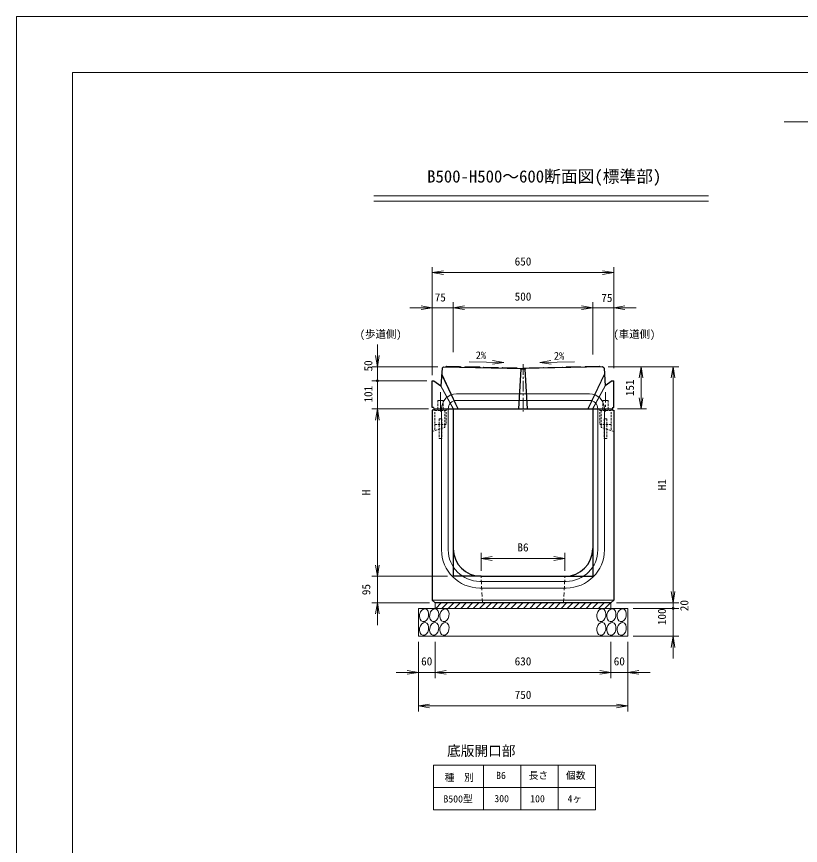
# Model space of a CAD drawing. Units: millimetres at full size, sheet at 1:20. Extents: x 0 to 8400, y 0 to 5940.
# Drawn here: x 0 to 2808, y 2970 to 5940 of the extents above; entities that cross this region are included whole.
import ezdxf
from ezdxf.enums import TextEntityAlignment as Align

# ---------------------------------------------------------------- set-up
doc = ezdxf.new("R2010")
doc.units = ezdxf.units.MM
doc.header["$LTSCALE"] = 20
for name, pattern in [('USER1', [0.5625, 0.375, -0.1875]), ('USER2', [3, 1.875, -0.375, 0.375, -0.375]), ('USER5', [1.125, 0.75, -0.375])]:
    doc.linetypes.add(name, pattern=pattern)
for name, color, linetype, lineweight in [('1', 7, 'Continuous', 9), ('ACC(細線）', 4, 'USER1', 13), ('CEN(細線）', 5, 'USER2', 13), ('CON2(細線）', 6, 'Continuous', 13), ('CON（太線）', 1, 'Continuous', 25), ('Defpoints_2', 7, 'Continuous', 25), ('TEXT(細線）', 1, 'Continuous', 13), ('寸法線', 7, 'Continuous', 9), ('構造物-寸法', 7, 'Continuous', 9)]:
    doc.layers.add(name, color=color, linetype=linetype, lineweight=lineweight)
doc.styles.add('ＭＳ ゴシック', font='')
doc.styles.get('ＭＳ ゴシック').set_extended_font_data('MS Gothic')

# ---------------------------------------------------------------- blocks, each defined once
blk = doc.blocks.new('open_arrow')
at = {"color": 0, "linetype": 'Continuous', "lineweight": -2}
blk.add_lwpolyline([(7.5, 1.25), (0, 0), (7.5, -1.25)], dxfattribs=at)
blk = doc.blocks.new('filled_dot')
at = {"color": 0, "linetype": 'Continuous', "lineweight": -2, "const_width": 1.25}
blk.add_lwpolyline([(-0.625, 0, 1), (0.625, 0, 1)], format="xyb", close=True, dxfattribs=at)

msp = doc.modelspace()

# ---------------------------------------------------------------- linework, layer by layer
at = {"layer": '1'}
for p, q in [((1279.64, 5298.15), (2479.3, 5298.15)), ((1279.64, 5278.15), (2479.3, 5278.15))]:
    msp.add_line(p, q, dxfattribs=at)
at = {"layer": 'ACC(細線）'}
for p, q in [((1509.35, 4564.31), (1509.35, 4534.31)), ((1509.35, 4564.31), (1528.35, 4564.31)), ((1528.35, 4564.31), (1528.35, 4534.31)), ((2100.35, 4564.31), (2100.35, 4534.31)), ((2100.35, 4564.31), (2119.35, 4564.31)), ((2119.35, 4564.31), (2119.35, 4534.31)), ((1498.35, 4534.31), (1498.35, 4478.31)), ((1539.35, 4528.31), (1498.35, 4528.31)), ((1534.85, 4528.31), (1534.85, 4478.31)), ((1539.35, 4534.31), (1539.35, 4478.31)), ((2089.35, 4534.31), (2089.35, 4478.31)), ((2089.35, 4528.31), (2130.35, 4528.31)), ((2093.85, 4528.31), (2093.85, 4478.31)), ((2130.35, 4534.31), (2130.35, 4478.31)), ((1513.85, 4498.31), (1523.85, 4498.31)), ((1513.85, 4498.31), (1513.85, 4428.31)), ((1523.85, 4498.31), (1523.85, 4428.31)), ((2114.85, 4498.31), (2104.85, 4498.31)), ((2104.85, 4498.31), (2104.85, 4428.31)), ((2114.85, 4498.31), (2114.85, 4428.31)), ((1489.35, 4453.31), (1532.79, 4467.63)), ((1498.35, 4478.31), (1539.35, 4478.31)), ((1498.35, 4478.31), (1498.35, 4456.27)), ((1534.85, 4470.48), (1534.85, 4478.31)), ((2130.35, 4478.31), (2089.35, 4478.31)), ((2093.85, 4470.48), (2093.85, 4478.31)), ((2139.35, 4453.31), (2095.91, 4467.63)), ((2130.35, 4478.31), (2130.35, 4456.27)), ((1513.85, 4428.31), (1523.85, 4428.31)), ((2114.85, 4428.31), (2104.85, 4428.31))]:
    msp.add_line(p, q, dxfattribs=at)
at = {"layer": 'ACC(細線）', "linetype": 'Continuous'}
for p, q in [((1508.85, 4528.31), (1508.85, 4534.31)), ((1528.85, 4528.31), (1528.85, 4534.31)), ((2099.85, 4528.31), (2099.85, 4534.31)), ((2119.85, 4528.31), (2119.85, 4534.31))]:
    msp.add_line(p, q, dxfattribs=at)
at = {"layer": 'ACC(細線）'}
for centre, start, end in [((1531.85, 4470.48), 288.24585, 0), ((2096.85, 4470.48), 180, 251.75415)]:
    msp.add_arc(centre, 3, start, end, dxfattribs=at)
at = {"layer": 'CEN(細線）'}
for p, q in [((1814.35, 4694.31), (1814.35, 4524.86)), ((1814.35, 4694.31), (1814.35, 4524.86)), ((1518.85, 4594.31), (1518.85, 4524.31)), ((1518.85, 4574.31), (1518.85, 4524.31)), ((2109.85, 4594.31), (2109.85, 4524.31))]:
    msp.add_line(p, q, dxfattribs=at)
at = {"layer": 'CON2(細線）'}
for p, q in [((2052.35, 4588.31), (1576.35, 4588.31)), ((2052.35, 4564.31), (1576.35, 4564.31)), ((1522.35, 4534.31), (1522.35, 4029.31)), ((1546.35, 4534.31), (1546.35, 4029.31)), ((2082.35, 4534.31), (2082.35, 4029.31)), ((2106.35, 4534.31), (2106.35, 4029.31)), ((1969.35, 3916.31), (1659.35, 3916.31)), ((1969.35, 3892.31), (1659.35, 3892.31)), ((2139.35, 3849.31), (1489.35, 3849.31))]:
    msp.add_line(p, q, dxfattribs=at)
at = {"layer": 'CON2(細線）', "linetype": 'USER5'}
for p, q in [((1669.35, 3839.31), (1664.35, 3934.31)), ((1959.35, 3839.31), (1964.35, 3934.31))]:
    msp.add_line(p, q, dxfattribs=at)
at = {"layer": 'CON2(細線）'}
for centre, radius, start, end in [((1576.35, 4534.31), 54, 90, 180), ((2052.35, 4534.31), 54, 0, 90), ((1576.35, 4534.31), 30, 90, 180), ((2052.35, 4534.31), 30, 0, 90), ((1659.35, 4029.31), 137, 180, 270), ((1659.35, 4029.31), 113, 180, 270), ((1969.35, 4029.31), 113, 270, 0), ((1969.35, 4029.31), 137, 270, 0)]:
    msp.add_arc(centre, radius, start, end, dxfattribs=at)
at = {"layer": 'CON（太線）'}
for p, q in [((1524.13, 4680.01), (1520.47, 4616.66)), ((1524.13, 4680.01), (1529.33, 4685.01)), ((1529.33, 4685.01), (1814.35, 4679.31)), ((2099.38, 4685.01), (1814.35, 4679.31)), ((2104.57, 4680.01), (2099.38, 4685.01)), ((2104.57, 4680.01), (2108.24, 4616.66)), ((1489.35, 4539.31), (1489.35, 4634.9)), ((1489.35, 4634.9), (1494.42, 4634.9)), ((1494.42, 4634.9), (1520.47, 4616.66)), ((2134.29, 4634.9), (2108.24, 4616.66)), ((2134.29, 4634.9), (2139.35, 4634.9)), ((2139.35, 4539.31), (2139.35, 4634.9)), ((1493.35, 4539.31), (1489.35, 4539.31)), ((1493.35, 4529.31), (1489.35, 4529.31)), ((1489.35, 4529.31), (1489.35, 3849.31)), ((1493.35, 4539.31), (1495.35, 4534.31)), ((1495.35, 4534.31), (1493.35, 4529.31)), ((1495.35, 4534.31), (1564.35, 4534.31)), ((1495.35, 4534.31), (1564.35, 4534.31)), ((1495.35, 4534.31), (2133.35, 4534.31)), ((1564.35, 4534.31), (1564.35, 4034.31)), ((2064.35, 4534.31), (2133.35, 4534.31)), ((2064.35, 4534.31), (2064.35, 4034.31)), ((2135.35, 4539.31), (2133.35, 4534.31)), ((2133.35, 4534.31), (2135.35, 4529.31)), ((2135.35, 4539.31), (2139.35, 4539.31)), ((2135.35, 4529.31), (2139.35, 4529.31)), ((2139.35, 4529.31), (2139.35, 3849.31)), ((1664.35, 3934.31), (1964.35, 3934.31)), ((1489.35, 3849.31), (1499.35, 3839.31)), ((2129.35, 3839.31), (1499.35, 3839.31)), ((2129.35, 3839.31), (2139.35, 3849.31))]:
    msp.add_line(p, q, dxfattribs=at)
for centre, start, end in [((1664.35, 4034.31), 180, 270), ((1964.35, 4034.31), 270, 0)]:
    msp.add_arc(centre, 100, start, end, dxfattribs=at)
at = {"layer": 'Defpoints_2'}
for p, q in [((1564.35, 4034.31), (1564.35, 3934.31)), ((2064.35, 4034.31), (2064.35, 3934.31)), ((1664.35, 3934.31), (1564.35, 3934.31)), ((1964.35, 3934.31), (2064.35, 3934.31))]:
    msp.add_line(p, q, dxfattribs=at)
at = {"layer": 'TEXT(細線）'}
for p, q in [((2074.01, 3257.78), (1493.65, 3257.78)), ((1493.65, 3257.78), (1493.65, 3097.52)), ((1672.22, 3257.78), (1672.22, 3097.52)), ((1806.15, 3257.78), (1806.15, 3097.52)), ((1940.08, 3257.78), (1940.08, 3097.52)), ((2074.01, 3257.78), (2074.01, 3097.52)), ((2074.01, 3177.65), (1493.65, 3177.65)), ((2074.01, 3097.52), (1493.65, 3097.52))]:
    msp.add_line(p, q, dxfattribs=at)
at = {"layer": '寸法線'}
for p, q in [((1745.21, 4700.4), (1621.39, 4702.76)), ((1745.21, 4700.4), (1705.09, 4694.49)), ((1705.35, 4707.83), (1745.21, 4700.4)), ((1914.4, 4707.83), (1874.53, 4700.4)), ((1874.53, 4700.4), (1998.36, 4702.76)), ((1874.53, 4700.4), (1914.65, 4694.49)), ((2119.38, 4685.01), (2372.11, 4685.01)), ((2352.11, 3839.31), (2352.11, 4685.01)), ((2149.35, 3839.31), (2372.11, 3839.31))]:
    msp.add_line(p, q, dxfattribs=at)
at = {"layer": '構造物-寸法'}
for p, q in [((2749.67, 5563.09), (5537.73, 5563.09)), ((1489.35, 4655.01), (1489.35, 5042.59)), ((1489.35, 5022.59), (2139.35, 5022.59)), ((2139.35, 4680.01), (2139.35, 5042.59)), ((1489.35, 4655.03), (1489.35, 4916.82)), ((1564.35, 4737.02), (1564.35, 4916.82)), ((1564.35, 4737.02), (1564.35, 4916.82)), ((2064.35, 4729.64), (2064.35, 4916.82)), ((2064.35, 4729.64), (2064.35, 4916.82)), ((2139.35, 4680.01), (2139.35, 4916.82)), ((1644.35, 4896.82), (1409.35, 4896.82)), ((1564.35, 4896.82), (2064.35, 4896.82)), ((1984.35, 4896.82), (2219.35, 4896.82)), ((1292.58, 4634.9), (1292.58, 4765.01)), ((1509.33, 4685.01), (1272.58, 4685.01)), ((1806.85, 4676.45), (1798.23, 4534.31)), ((1807.86, 4676.45), (1799.23, 4534.31)), ((1803.85, 4679.52), (1806.85, 4676.45)), ((1806.85, 4676.45), (1822.03, 4676.45)), ((1821.03, 4676.45), (1829.42, 4534.31)), ((1825.04, 4679.52), (1822.03, 4676.45)), ((1822.03, 4676.45), (1830.42, 4534.31)), ((2119.38, 4685.01), (2257.18, 4685.01)), ((2237.18, 4685.01), (2237.18, 4534.31)), ((1469.35, 4634.9), (1272.58, 4634.9)), ((1469.35, 4634.9), (1272.58, 4634.9)), ((1292.58, 4634.9), (1292.58, 4454.31)), ((1522.86, 4657.92), (1580.84, 4534.31)), ((1522.98, 4660.01), (1581.94, 4534.31)), ((2105.73, 4660.01), (2046.76, 4534.31)), ((2105.85, 4657.92), (2047.87, 4534.31)), ((1518.92, 4617.75), (1564.35, 4534.31)), ((1520.49, 4616.95), (1565.49, 4534.31)), ((2108.22, 4616.95), (2063.21, 4534.31)), ((2109.79, 4617.75), (2064.35, 4534.31)), ((1475.35, 4534.31), (1272.58, 4534.31)), ((1475.35, 4534.31), (1272.58, 4534.31)), ((1292.58, 4534.31), (1292.58, 3934.31)), ((2153.35, 4534.31), (2257.18, 4534.31)), ((1292.58, 4014.31), (1292.58, 3759.31)), ((1664.35, 3954.31), (1664.35, 4018.08)), ((1964.35, 3954.31), (1964.35, 4018.08)), ((1664.35, 3998.08), (1964.35, 3998.08)), ((1544.35, 3934.31), (1272.58, 3934.31)), ((1544.35, 3934.31), (1272.58, 3934.31)), ((2352.11, 3919.31), (2352.11, 3739.31)), ((1479.36, 3839.31), (1272.58, 3839.31)), ((1499.35, 3839.31), (1499.35, 3819.31)), ((1501.47, 3819.31), (1521.47, 3839.31)), ((1523.92, 3819.31), (1543.92, 3839.31)), ((1546.37, 3819.31), (1566.37, 3839.31)), ((1568.82, 3819.31), (1588.82, 3839.31)), ((1591.27, 3819.31), (1611.27, 3839.31)), ((1613.72, 3819.31), (1633.72, 3839.31)), ((1636.17, 3819.31), (1656.17, 3839.31)), ((1663.09, 3823.77), (1678.62, 3839.31)), ((1681.07, 3819.31), (1701.07, 3839.31)), ((1703.52, 3819.31), (1723.52, 3839.31)), ((1725.98, 3819.31), (1745.98, 3839.31)), ((1748.43, 3819.31), (1768.43, 3839.31)), ((1770.88, 3819.31), (1790.88, 3839.31)), ((1793.33, 3819.31), (1813.33, 3839.31)), ((1815.78, 3819.31), (1835.78, 3839.31)), ((1838.23, 3819.31), (1858.23, 3839.31)), ((1860.68, 3819.31), (1880.68, 3839.31)), ((1883.13, 3819.31), (1903.13, 3839.31)), ((1905.58, 3819.31), (1925.58, 3839.31)), ((1928.03, 3819.31), (1948.03, 3839.31)), ((1950.48, 3819.31), (1970.48, 3839.31)), ((1972.93, 3819.31), (1992.93, 3839.31)), ((1995.38, 3819.31), (2015.38, 3839.31)), ((2017.83, 3819.31), (2037.83, 3839.31)), ((2040.28, 3819.31), (2060.28, 3839.31)), ((2067.2, 3823.77), (2082.73, 3839.31)), ((2085.19, 3819.31), (2105.19, 3839.31)), ((2107.64, 3819.31), (2127.64, 3839.31)), ((2129.35, 3839.31), (2129.35, 3819.31)), ((2149.35, 3839.31), (2372.11, 3839.31)), ((1499.35, 3819.31), (1439.35, 3819.31)), ((1439.35, 3819.31), (1439.35, 3719.31)), ((2129.35, 3819.31), (1499.35, 3819.31)), ((1658.62, 3819.31), (1663.09, 3823.77)), ((2062.73, 3819.31), (2067.2, 3823.77)), ((2189.35, 3819.31), (2129.35, 3819.31)), ((2189.35, 3719.31), (2189.35, 3819.31)), ((2209.35, 3819.31), (2372.11, 3819.31)), ((2209.35, 3819.31), (2372.11, 3819.31)), ((2352.11, 3819.31), (2352.11, 3639.31)), ((1439.35, 3719.31), (1499.35, 3719.31)), ((2129.35, 3719.31), (1499.35, 3719.31)), ((2129.35, 3719.31), (2189.35, 3719.31)), ((2209.35, 3719.31), (2372.11, 3719.31)), ((1439.35, 3699.31), (1439.35, 3569.76)), ((1439.35, 3699.31), (1439.35, 3449.73)), ((1499.35, 3699.31), (1499.35, 3569.76)), ((1499.35, 3699.31), (1499.35, 3569.76)), ((2129.35, 3699.31), (2129.35, 3569.76)), ((2129.35, 3699.31), (2129.35, 3569.76)), ((2189.35, 3699.31), (2189.35, 3569.76)), ((2189.35, 3699.31), (2189.35, 3449.73)), ((1579.35, 3589.76), (1359.35, 3589.76)), ((1499.35, 3589.76), (2129.35, 3589.76)), ((2269.35, 3589.76), (2049.35, 3589.76)), ((1439.35, 3469.73), (2189.35, 3469.73))]:
    msp.add_line(p, q, dxfattribs=at)
at = {"layer": '構造物-寸法', "color": 2}
msp.add_lwpolyline([(0, 5940), (0, 0), (8400, 0), (8400, 5940)], close=True, dxfattribs=at)
at = {"layer": '構造物-寸法'}
msp.add_lwpolyline([(200, 5740), (200, 200), (8200, 200), (8200, 5740)], close=True, dxfattribs=at)
for points in [[(1593.35, 4683.73), (1591.35, 4685.77), (1540.35, 4686.79), (1538.35, 4684.83)], [(1660.35, 4682.39), (1658.35, 4684.43), (1607.35, 4685.45), (1605.35, 4683.49)], [(1727.35, 4681.05), (1725.35, 4683.09), (1674.35, 4684.11), (1672.35, 4682.15)], [(1794.35, 4679.71), (1792.35, 4681.75), (1741.35, 4682.77), (1739.35, 4680.81)], [(1889.35, 4680.81), (1887.35, 4682.77), (1836.35, 4681.75), (1834.35, 4679.71)], [(1956.35, 4682.15), (1954.35, 4684.11), (1903.35, 4683.09), (1901.35, 4681.05)], [(2023.35, 4683.49), (2021.35, 4685.45), (1970.35, 4684.43), (1968.35, 4682.39)], [(2090.35, 4684.83), (2088.35, 4686.79), (2037.35, 4685.77), (2035.35, 4683.73)]]:
    msp.add_lwpolyline(points, dxfattribs=at)
for centre in [(1459.94, 3794.88), (1495.94, 3794.88), (1532.94, 3794.88), (2094.94, 3794.89), (2130.94, 3794.89), (2167.94, 3794.89), (1459.94, 3745.88), (1495.94, 3745.88), (1532.94, 3745.88), (2094.94, 3745.89), (2130.94, 3745.89), (2167.94, 3745.89)]:
    msp.add_ellipse(centre, major_axis=(-4.13, -22.89), ratio=0.698644, dxfattribs=at)

# ---------------------------------------------------------------- block references
at = {"layer": '寸法線', "xscale": 5.33, "yscale": 5.33}
for p, rotation in [((2352.11, 4685.01), 270), ((2352.11, 3839.31), 90)]:
    msp.add_blockref('open_arrow', p, dxfattribs=dict(at, rotation=rotation))
at = {"layer": '構造物-寸法', "xscale": 5.33, "yscale": 5.33}
for p in [(1489.35, 5022.59), (1564.35, 4896.82), (1564.35, 4896.82), (2139.35, 4896.82), (1664.35, 3998.08), (1499.35, 3589.76), (1499.35, 3589.76), (2189.35, 3589.76), (1439.35, 3469.73)]:
    msp.add_blockref('open_arrow', p, dxfattribs=at)
at = {"layer": '構造物-寸法'}
for name, p, xscale, yscale, rotation in [('open_arrow', (2139.35, 5022.59), 5.33, 5.33, 180), ('open_arrow', (1489.35, 4896.82), 5.33, 5.33, 180), ('open_arrow', (2064.35, 4896.82), 5.33, 5.33, 180), ('open_arrow', (2064.35, 4896.82), 5.33, 5.33, 180), ('open_arrow', (1292.58, 4685.01), 5.33, 5.33, 90), ('open_arrow', (2237.18, 4685.01), 5.33, 5.33, 270), ('filled_dot', (1292.58, 4634.9), 4, 4, 90), ('filled_dot', (1292.58, 4634.9), 4, 4, 270), ('open_arrow', (2237.18, 4534.31), 5.33, 5.33, 90), ('open_arrow', (1292.58, 4534.31), 5.33, 5.33, 270), ('open_arrow', (1292.58, 4534.31), 5.33, 5.33, 270), ('open_arrow', (1964.35, 3998.08), 5.33, 5.33, 180), ('open_arrow', (1292.58, 3934.31), 5.33, 5.33, 90), ('open_arrow', (1292.58, 3934.31), 5.33, 5.33, 90), ('open_arrow', (2352.11, 3839.31), 5.33, 5.33, 90), ('open_arrow', (1292.58, 3839.31), 5.33, 5.33, 270), ('filled_dot', (2352.11, 3819.31), 4, 4, 270), ('filled_dot', (2352.11, 3819.31), 4, 4, 270), ('open_arrow', (2352.11, 3719.31), 5.33, 5.33, 270), ('open_arrow', (1439.35, 3589.76), 5.33, 5.33, 180), ('open_arrow', (2129.35, 3589.76), 5.33, 5.33, 180), ('open_arrow', (2129.35, 3589.76), 5.33, 5.33, 180), ('open_arrow', (2189.35, 3469.73), 5.33, 5.33, 180)]:
    msp.add_blockref(name, p, dxfattribs=dict(at, xscale=xscale, yscale=yscale, rotation=rotation))

# ---------------------------------------------------------------- texts
at = {"layer": 'TEXT(細線）', "style": 'ＭＳ ゴシック'}
for s, height, p in [('底版開口部', 35.92, (1664.86, 3308.85)), ('個数', 25.66, (2003.29, 3220.94)), ('種\u3000別', 25.66, (1585.92, 3213.5)), ('B6', 25.66, (1735.43, 3220.94)), ('長さ', 25.66, (1869.36, 3220.94)), ('300', 25.66, (1737.78, 3137.85)), ('100', 25.66, (1866.28, 3137.51)), ('4ヶ', 25.66, (2000.21, 3137.51))]:
    msp.add_text(s, height=height, dxfattribs=at).set_placement(p, align=Align.MIDDLE_CENTER)
msp.add_text('B500型', height=25.66, dxfattribs=at).set_placement((1581.75, 3116.09), align=Align.BOTTOM_CENTER)
at = {"layer": '寸法線', "style": 'ＭＳ ゴシック'}
msp.add_text('B500-H500～600断面図(標準部)', height=43.99, dxfattribs=at).set_placement((1470.87, 5332.12), align=Align.BOTTOM_LEFT)
for p in [(1663.66, 4704.54), (1943.62, 4702.39)]:
    msp.add_text('2%', height=27.49, dxfattribs=at).set_placement(p, align=Align.BOTTOM_CENTER)
msp.add_text('H1', height=29.33, rotation=90, dxfattribs=at).set_placement((2312.11, 4262.16), align=Align.MIDDLE_CENTER)
at = {"layer": '構造物-寸法', "style": 'ＭＳ ゴシック'}
for s, p in [('650', (1814.35, 5062.59)), ('75', (1518.04, 4933.76)), ('500', (1814.35, 4936.82)), ('75', (2114.73, 4931.96)), ('B6', (1814.35, 4038.08)), ('60', (1469.35, 3629.76)), ('630', (1814.35, 3629.76)), ('60', (2159.35, 3629.76)), ('750', (1814.35, 3509.73))]:
    msp.add_text(s, height=29.33, dxfattribs=at).set_placement(p, align=Align.MIDDLE_CENTER)
for s, p in [('(歩道側)', (1229.44, 4780.17)), ('(車道側)', (2138.26, 4780.17))]:
    msp.add_text(s, height=27.49, dxfattribs=at).set_placement(p, align=Align.BOTTOM_LEFT)
for s, p in [('50', (1259.87, 4688.36)), ('151', (2197.18, 4609.66)), ('101', (1260, 4587)), ('H', (1252.58, 4234.31)), ('95', (1252.58, 3886.81)), ('20', (2392.11, 3829.31)), ('100', (2312.11, 3789.31))]:
    msp.add_text(s, height=29.33, rotation=90, dxfattribs=at).set_placement(p, align=Align.MIDDLE_CENTER)

doc.saveas('drawing.dxf')
